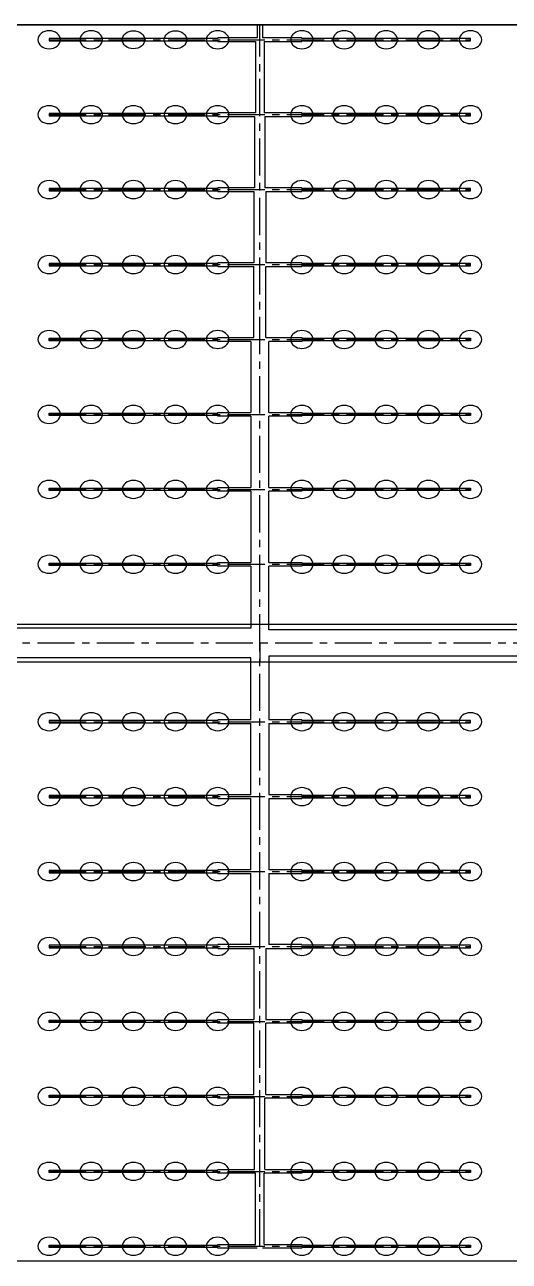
# Model space of a CAD drawing. Header units: millimetres. Extents: x 738100 to 1284508, y 138373 to 260796.
# Drawn here: x 819892 to 824032, y 219875 to 230435 of the extents above; entities that cross this region are included whole.
import ezdxf

# ---------------------------------------------------------------- set-up
doc = ezdxf.new("R2010")
doc.units = ezdxf.units.MM
doc.linetypes.add('CENTER', pattern=[50.8, 31.75, -6.35, 6.35, -6.35])
doc.layers.add('轴线', color=6, linetype='CENTER')

msp = doc.modelspace()

# ---------------------------------------------------------------- linework, layer by layer
at = {"lineweight": -3, "ltscale": 100}
for p, q in [((843900.494, 230435.296), (779900.494, 230435.296)), ((779900.494, 230433.442), (843900.494, 230433.442)), ((777220.494, 225315.296), (843900.494, 225315.296)), ((777220.494, 225315.296), (843900.494, 225315.296)), ((777220.494, 225315.296), (843900.494, 225315.296)), ((779900.494, 224995.296), (843900.494, 224995.296)), ((843900.494, 219875.296), (779900.494, 219875.296))]:
    msp.add_line(p, q, dxfattribs=at)
at = {"ltscale": 10}
for p, q in [((821876.494, 230435.296), (821876.494, 230323.296)), ((821924.494, 230435.296), (821924.494, 230323.296)), ((820100.494, 230317.536), (820100.494, 230297.056)), ((821540.494, 230317.536), (820100.494, 230317.536)), ((821876.494, 230323.296), (821540.494, 230323.296)), ((821540.494, 230323.296), (821540.494, 230317.536)), ((822260.494, 230323.296), (821924.494, 230323.296)), ((822260.494, 230317.536), (822260.494, 230323.296)), ((823700.494, 230317.536), (822260.494, 230317.536)), ((823700.494, 230297.056), (823700.494, 230317.536)), ((820100.494, 230297.056), (821540.494, 230297.056)), ((821540.494, 230297.056), (821540.494, 230291.296)), ((821540.494, 230291.296), (821864.494, 230291.296)), ((821864.494, 230291.296), (821864.494, 229683.296)), ((821936.494, 230291.296), (822260.494, 230291.296)), ((821936.494, 230291.296), (821936.494, 229683.296)), ((822260.494, 230291.296), (822260.494, 230297.056)), ((822260.494, 230297.056), (823700.494, 230297.056)), ((821864.494, 229683.296), (821540.494, 229683.296)), ((821540.494, 229683.296), (821540.494, 229677.536)), ((822260.494, 229683.296), (821936.494, 229683.296)), ((822260.494, 229677.536), (822260.494, 229683.296)), ((820100.494, 229677.536), (820100.494, 229657.056)), ((821540.494, 229677.536), (820100.494, 229677.536)), ((820100.494, 229657.056), (821540.494, 229657.056)), ((821540.494, 229657.056), (821540.494, 229651.296)), ((821540.494, 229651.296), (821856.494, 229651.296)), ((821856.494, 229651.296), (821856.494, 229043.296)), ((821944.494, 229651.296), (822260.494, 229651.296)), ((821944.494, 229651.296), (821944.494, 229043.296)), ((823700.494, 229677.536), (822260.494, 229677.536)), ((822260.494, 229651.296), (822260.494, 229657.056)), ((822260.494, 229657.056), (823700.494, 229657.056)), ((823700.494, 229657.056), (823700.494, 229677.536)), ((820100.494, 229037.536), (820100.494, 229017.056)), ((821540.494, 229037.536), (820100.494, 229037.536)), ((820100.494, 229017.056), (821540.494, 229017.056)), ((821856.494, 229043.296), (821540.494, 229043.296)), ((821540.494, 229043.296), (821540.494, 229037.536)), ((821540.494, 229017.056), (821540.494, 229011.296)), ((821540.494, 229011.296), (821848.494, 229011.296)), ((821848.494, 229011.296), (821848.494, 228403.296)), ((822260.494, 229043.296), (821944.494, 229043.296)), ((821952.494, 229011.296), (822260.494, 229011.296)), ((821952.494, 229011.296), (821952.494, 228403.296)), ((822260.494, 229037.536), (822260.494, 229043.296)), ((823700.494, 229037.536), (822260.494, 229037.536)), ((822260.494, 229011.296), (822260.494, 229017.056)), ((822260.494, 229017.056), (823700.494, 229017.056)), ((823700.494, 229017.056), (823700.494, 229037.536)), ((820100.494, 228397.536), (820100.494, 228377.056)), ((821540.494, 228397.536), (820100.494, 228397.536)), ((820100.494, 228377.056), (821540.494, 228377.056)), ((821848.494, 228403.296), (821540.494, 228403.296)), ((821540.494, 228403.296), (821540.494, 228397.536)), ((821540.494, 228377.056), (821540.494, 228371.296)), ((821540.494, 228371.296), (821848.494, 228371.296)), ((821848.494, 227763.296), (821848.494, 228371.296)), ((822260.494, 228403.296), (821952.494, 228403.296)), ((821952.494, 228371.296), (822260.494, 228371.296)), ((821952.494, 227763.296), (821952.494, 228371.296)), ((822260.494, 228397.536), (822260.494, 228403.296)), ((823700.494, 228397.536), (822260.494, 228397.536)), ((822260.494, 228371.296), (822260.494, 228377.056)), ((822260.494, 228377.056), (823700.494, 228377.056)), ((823700.494, 228377.056), (823700.494, 228397.536)), ((820100.494, 227737.056), (820100.494, 227757.536)), ((820100.494, 227757.536), (821540.494, 227757.536)), ((821540.494, 227737.056), (820100.494, 227737.056)), ((821540.494, 227757.536), (821540.494, 227763.296)), ((821540.494, 227763.296), (821848.494, 227763.296)), ((821540.494, 227731.296), (821540.494, 227737.056)), ((821824.494, 227731.296), (821540.494, 227731.296)), ((821824.494, 227731.296), (821824.494, 227123.296)), ((821952.494, 227763.296), (822260.494, 227763.296)), ((822260.494, 227731.296), (821976.494, 227731.296)), ((821976.494, 227123.296), (821976.494, 227731.296)), ((822260.494, 227763.296), (822260.494, 227757.536)), ((822260.494, 227757.536), (823700.494, 227757.536)), ((823700.494, 227737.056), (822260.494, 227737.056)), ((822260.494, 227737.056), (822260.494, 227731.296)), ((823700.494, 227757.536), (823700.494, 227737.056)), ((820100.494, 227097.056), (820100.494, 227117.536)), ((820100.494, 227117.536), (821540.494, 227117.536)), ((821540.494, 227097.056), (820100.494, 227097.056)), ((821540.494, 227117.536), (821540.494, 227123.296)), ((821540.494, 227123.296), (821824.494, 227123.296)), ((821540.494, 227091.296), (821540.494, 227097.056)), ((821824.494, 227091.296), (821540.494, 227091.296)), ((821824.494, 227091.296), (821824.494, 226483.296)), ((821976.494, 227123.296), (822260.494, 227123.296)), ((822260.494, 227091.296), (821976.494, 227091.296)), ((821976.494, 226483.296), (821976.494, 227091.296)), ((822260.494, 227123.296), (822260.494, 227117.536)), ((822260.494, 227117.536), (823700.494, 227117.536)), ((823700.494, 227097.056), (822260.494, 227097.056)), ((822260.494, 227097.056), (822260.494, 227091.296)), ((823700.494, 227117.536), (823700.494, 227097.056)), ((820100.494, 226457.056), (820100.494, 226477.536)), ((820100.494, 226477.536), (821540.494, 226477.536)), ((821540.494, 226457.056), (820100.494, 226457.056)), ((821540.494, 226477.536), (821540.494, 226483.296)), ((821540.494, 226483.296), (821824.494, 226483.296)), ((821540.494, 226451.296), (821540.494, 226457.056)), ((821824.494, 226451.296), (821540.494, 226451.296)), ((821824.494, 226451.296), (821824.494, 225843.296)), ((821976.494, 226483.296), (822260.494, 226483.296)), ((822260.494, 226451.296), (821976.494, 226451.296)), ((821976.494, 225843.296), (821976.494, 226451.296)), ((822260.494, 226483.296), (822260.494, 226477.536)), ((822260.494, 226477.536), (823700.494, 226477.536)), ((823700.494, 226457.056), (822260.494, 226457.056)), ((822260.494, 226457.056), (822260.494, 226451.296)), ((823700.494, 226477.536), (823700.494, 226457.056)), ((820100.494, 225817.056), (820100.494, 225837.536)), ((820100.494, 225837.536), (821540.494, 225837.536)), ((821540.494, 225817.056), (820100.494, 225817.056)), ((821540.494, 225837.536), (821540.494, 225843.296)), ((821540.494, 225843.296), (821824.494, 225843.296)), ((821540.494, 225811.296), (821540.494, 225817.056)), ((821824.494, 225811.296), (821540.494, 225811.296)), ((821824.494, 225811.296), (821824.494, 225283.296)), ((821976.494, 225843.296), (822260.494, 225843.296)), ((822260.494, 225811.296), (821976.494, 225811.296)), ((821976.494, 225267.296), (821976.494, 225811.296)), ((822260.494, 225843.296), (822260.494, 225837.536)), ((822260.494, 225837.536), (823700.494, 225837.536)), ((823700.494, 225817.056), (822260.494, 225817.056)), ((822260.494, 225817.056), (822260.494, 225811.296)), ((823700.494, 225837.536), (823700.494, 225817.056)), ((821824.494, 225283.296), (817976.494, 225283.296)), ((825900.494, 225267.296), (821976.494, 225267.296)), ((821976.494, 225043.296), (821976.494, 224995.296)), ((825900.494, 225043.296), (821976.494, 225043.296)), ((821976.494, 225043.296), (821976.494, 224499.296)), ((821824.494, 225027.296), (817976.494, 225027.296)), ((821824.494, 224995.296), (821824.494, 225027.296)), ((821824.494, 224499.296), (821824.494, 225027.296)), ((820100.494, 224493.536), (820100.494, 224473.056)), ((821540.494, 224493.536), (820100.494, 224493.536)), ((820100.494, 224473.056), (821540.494, 224473.056)), ((821824.494, 224499.296), (821540.494, 224499.296)), ((821540.494, 224499.296), (821540.494, 224493.536)), ((821540.494, 224473.056), (821540.494, 224467.296)), ((821540.494, 224467.296), (821824.494, 224467.296)), ((821824.494, 223859.296), (821824.494, 224467.296)), ((822260.494, 224499.296), (821976.494, 224499.296)), ((821976.494, 224467.296), (822260.494, 224467.296)), ((821976.494, 224467.296), (821976.494, 223859.296)), ((822260.494, 224493.536), (822260.494, 224499.296)), ((823700.494, 224493.536), (822260.494, 224493.536)), ((822260.494, 224467.296), (822260.494, 224473.056)), ((822260.494, 224473.056), (823700.494, 224473.056)), ((823700.494, 224473.056), (823700.494, 224493.536)), ((820100.494, 223853.536), (820100.494, 223833.056)), ((821540.494, 223853.536), (820100.494, 223853.536)), ((820100.494, 223833.056), (821540.494, 223833.056)), ((821824.494, 223859.296), (821540.494, 223859.296)), ((821540.494, 223859.296), (821540.494, 223853.536)), ((821540.494, 223833.056), (821540.494, 223827.296)), ((821540.494, 223827.296), (821824.494, 223827.296)), ((821824.494, 223219.296), (821824.494, 223827.296)), ((822260.494, 223859.296), (821976.494, 223859.296)), ((821976.494, 223827.296), (822260.494, 223827.296)), ((821976.494, 223827.296), (821976.494, 223219.296)), ((822260.494, 223853.536), (822260.494, 223859.296)), ((823700.494, 223853.536), (822260.494, 223853.536)), ((822260.494, 223827.296), (822260.494, 223833.056)), ((822260.494, 223833.056), (823700.494, 223833.056)), ((823700.494, 223833.056), (823700.494, 223853.536)), ((820100.494, 223213.536), (820100.494, 223193.056)), ((821540.494, 223213.536), (820100.494, 223213.536)), ((820100.494, 223193.056), (821540.494, 223193.056)), ((821824.494, 223219.296), (821540.494, 223219.296)), ((821540.494, 223219.296), (821540.494, 223213.536)), ((821540.494, 223193.056), (821540.494, 223187.296)), ((821540.494, 223187.296), (821824.494, 223187.296)), ((821824.494, 222579.296), (821824.494, 223187.296)), ((822260.494, 223219.296), (821976.494, 223219.296)), ((821976.494, 223187.296), (822260.494, 223187.296)), ((821976.494, 223187.296), (821976.494, 222579.296)), ((822260.494, 223213.536), (822260.494, 223219.296)), ((823700.494, 223213.536), (822260.494, 223213.536)), ((822260.494, 223187.296), (822260.494, 223193.056)), ((822260.494, 223193.056), (823700.494, 223193.056)), ((823700.494, 223193.056), (823700.494, 223213.536)), ((820100.494, 222573.536), (820100.494, 222553.056)), ((821540.494, 222573.536), (820100.494, 222573.536)), ((820100.494, 222553.056), (821540.494, 222553.056)), ((821824.494, 222579.296), (821540.494, 222579.296)), ((821540.494, 222579.296), (821540.494, 222573.536)), ((821540.494, 222553.056), (821540.494, 222547.296)), ((821540.494, 222547.296), (821848.494, 222547.296)), ((821848.494, 222547.296), (821848.494, 221939.296)), ((821952.494, 222547.296), (822260.494, 222547.296)), ((821952.494, 222547.296), (821952.494, 221939.296)), ((822260.494, 222579.296), (821976.494, 222579.296)), ((822260.494, 222573.536), (822260.494, 222579.296)), ((823700.494, 222573.536), (822260.494, 222573.536)), ((822260.494, 222547.296), (822260.494, 222553.056)), ((822260.494, 222553.056), (823700.494, 222553.056)), ((823700.494, 222553.056), (823700.494, 222573.536)), ((820100.494, 221913.056), (820100.494, 221933.536)), ((820100.494, 221933.536), (821540.494, 221933.536)), ((821540.494, 221913.056), (820100.494, 221913.056)), ((821540.494, 221933.536), (821540.494, 221939.296)), ((821540.494, 221939.296), (821848.494, 221939.296)), ((821540.494, 221907.296), (821540.494, 221913.056)), ((821848.494, 221907.296), (821540.494, 221907.296)), ((821848.494, 221299.296), (821848.494, 221907.296)), ((821952.494, 221939.296), (822260.494, 221939.296)), ((822260.494, 221907.296), (821952.494, 221907.296)), ((821952.494, 221299.296), (821952.494, 221907.296)), ((822260.494, 221939.296), (822260.494, 221933.536)), ((822260.494, 221933.536), (823700.494, 221933.536)), ((823700.494, 221913.056), (822260.494, 221913.056)), ((822260.494, 221913.056), (822260.494, 221907.296)), ((823700.494, 221933.536), (823700.494, 221913.056)), ((820100.494, 221273.056), (820100.494, 221293.536)), ((820100.494, 221293.536), (821540.494, 221293.536)), ((821540.494, 221273.056), (820100.494, 221273.056)), ((821540.494, 221293.536), (821540.494, 221299.296)), ((821540.494, 221299.296), (821848.494, 221299.296)), ((821540.494, 221267.296), (821540.494, 221273.056)), ((821856.494, 221267.296), (821540.494, 221267.296)), ((821856.494, 220659.296), (821856.494, 221267.296)), ((822260.494, 221267.296), (821944.494, 221267.296)), ((821944.494, 220659.296), (821944.494, 221267.296)), ((821952.494, 221299.296), (822260.494, 221299.296)), ((822260.494, 221299.296), (822260.494, 221293.536)), ((822260.494, 221293.536), (823700.494, 221293.536)), ((823700.494, 221273.056), (822260.494, 221273.056)), ((822260.494, 221273.056), (822260.494, 221267.296)), ((823700.494, 221293.536), (823700.494, 221273.056)), ((820100.494, 220633.056), (820100.494, 220653.536)), ((820100.494, 220653.536), (821540.494, 220653.536)), ((821540.494, 220633.056), (820100.494, 220633.056)), ((821540.494, 220653.536), (821540.494, 220659.296)), ((821540.494, 220659.296), (821856.494, 220659.296)), ((821540.494, 220627.296), (821540.494, 220633.056)), ((821864.494, 220627.296), (821540.494, 220627.296)), ((821864.494, 220019.296), (821864.494, 220627.296)), ((822260.494, 220627.296), (821936.494, 220627.296)), ((821936.494, 220019.296), (821936.494, 220627.296)), ((821944.494, 220659.296), (822260.494, 220659.296)), ((822260.494, 220659.296), (822260.494, 220653.536)), ((822260.494, 220653.536), (823700.494, 220653.536)), ((823700.494, 220633.056), (822260.494, 220633.056)), ((822260.494, 220633.056), (822260.494, 220627.296)), ((823700.494, 220653.536), (823700.494, 220633.056)), ((820100.494, 219993.056), (820100.494, 220013.536)), ((820100.494, 220013.536), (821540.494, 220013.536)), ((821540.494, 219993.056), (820100.494, 219993.056)), ((821540.494, 220013.536), (821540.494, 220019.296)), ((821540.494, 220019.296), (821864.494, 220019.296)), ((821540.494, 219987.296), (821540.494, 219993.056)), ((821876.494, 219987.296), (821540.494, 219987.296)), ((822260.494, 219987.296), (821924.494, 219987.296)), ((821936.494, 220019.296), (822260.494, 220019.296)), ((822260.494, 220019.296), (822260.494, 220013.536)), ((822260.494, 220013.536), (823700.494, 220013.536)), ((823700.494, 219993.056), (822260.494, 219993.056)), ((822260.494, 219993.056), (822260.494, 219987.296)), ((823700.494, 220013.536), (823700.494, 219993.056))]:
    msp.add_line(p, q, dxfattribs=at)
at = {"ltscale": 10, "extrusion": (0, 0, -1)}
for centre in [(820100.494, 230307.296), (820460.494, 230307.296), (821540.494, 230307.296), (822260.494, 230307.296), (822620.494, 230307.296), (822980.494, 230307.296), (823340.494, 230307.296), (823700.494, 230307.296), (820100.494, 229667.296), (820460.494, 229667.296), (820820.494, 229667.296), (821180.494, 229667.296), (821540.494, 229667.296), (822260.494, 229667.296), (822620.494, 229667.296), (822980.494, 229667.296), (823340.494, 229667.296), (823700.494, 229667.296), (820100.494, 229027.296), (820460.494, 229027.296), (820820.494, 229027.296), (821180.494, 229027.296), (821540.494, 229027.296), (822260.494, 229027.296), (822620.494, 229027.296), (822980.494, 229027.296), (823340.494, 229027.296), (823700.494, 229027.296), (820100.494, 228387.296), (820460.494, 228387.296), (820820.494, 228387.296), (821180.494, 228387.296), (821540.494, 228387.296), (822260.494, 228387.296), (822620.494, 228387.296), (822980.494, 228387.296), (823340.494, 228387.296), (823700.494, 228387.296), (820100.494, 227747.296), (820460.494, 227747.296), (820820.494, 227747.296), (821180.494, 227747.296), (821540.494, 227747.296), (822260.494, 227747.296), (822620.494, 227747.296), (822980.494, 227747.296), (823340.494, 227747.296), (823700.494, 227747.296), (820100.494, 227107.296), (820460.494, 227107.296), (820820.494, 227107.296), (821180.494, 227107.296), (821540.494, 227107.296), (822260.494, 227107.296), (822620.494, 227107.296), (822980.494, 227107.296), (823340.494, 227107.296), (823700.494, 227107.296), (820100.494, 224483.296), (820460.494, 224483.296), (820820.494, 224483.296), (821180.494, 224483.296), (821540.494, 224483.296), (822260.494, 224483.296), (822620.494, 224483.296), (822980.494, 224483.296), (823340.494, 224483.296), (823700.494, 224483.296), (820100.494, 223843.296), (820460.494, 223843.296), (820820.494, 223843.296), (821180.494, 223843.296), (821540.494, 223843.296), (822260.494, 223843.296), (822620.494, 223843.296), (822980.494, 223843.296), (823340.494, 223843.296), (823700.494, 223843.296), (820100.494, 223203.296), (820460.494, 223203.296), (820820.494, 223203.296), (821180.494, 223203.296), (821540.494, 223203.296), (822260.494, 223203.296), (822620.494, 223203.296), (822980.494, 223203.296), (823340.494, 223203.296), (823700.494, 223203.296), (820100.494, 222563.296), (820460.494, 222563.296), (820820.494, 222563.296), (821180.494, 222563.296), (821540.494, 222563.296), (822260.494, 222563.296), (822620.494, 222563.296), (822980.494, 222563.296), (823340.494, 222563.296), (823700.494, 222563.296), (820100.494, 221923.296), (820460.494, 221923.296), (820820.494, 221923.296), (821180.494, 221923.296), (821540.494, 221923.296), (822260.494, 221923.296), (822620.494, 221923.296), (822980.494, 221923.296), (823340.494, 221923.296), (823700.494, 221923.296), (820100.494, 221283.296), (820460.494, 221283.296), (820820.494, 221283.296), (821180.494, 221283.296), (821540.494, 221283.296), (822260.494, 221283.296), (822620.494, 221283.296), (822980.494, 221283.296), (823340.494, 221283.296), (823700.494, 221283.296), (820100.494, 220643.296), (820460.494, 220643.296), (820820.494, 220643.296), (821180.494, 220643.296), (821540.494, 220643.296), (822260.494, 220643.296), (822620.494, 220643.296), (822980.494, 220643.296), (823340.494, 220643.296), (823700.494, 220643.296), (820100.494, 220003.296), (820460.494, 220003.296), (820820.494, 220003.296), (821180.494, 220003.296), (821540.494, 220003.296), (822260.494, 220003.296), (822620.494, 220003.296), (822980.494, 220003.296), (823340.494, 220003.296), (823700.494, 220003.296)]:
    msp.add_ellipse(centre, major_axis=(96, 0), ratio=0.8, dxfattribs=at)
at = {"ltscale": 10}
for centre in [(820820.494, 230307.296), (821180.494, 230307.296)]:
    msp.add_ellipse(centre, major_axis=(-96, 0), ratio=0.8, dxfattribs=at)
at = {"ltscale": 10, "extrusion": (0, 0, -1)}
for centre in [(820100.494, 226467.296), (820460.494, 226467.296), (820820.494, 226467.296), (821180.494, 226467.296), (821540.494, 226467.296), (822260.494, 226467.296), (822620.494, 226467.296), (822980.494, 226467.296), (823340.494, 226467.296), (823700.494, 226467.296), (820100.494, 225827.296), (820460.494, 225827.296), (820820.494, 225827.296), (821180.494, 225827.296), (821540.494, 225827.296), (822260.494, 225827.296), (822620.494, 225827.296), (822980.494, 225827.296), (823340.494, 225827.296), (823700.494, 225827.296)]:
    msp.add_ellipse(centre, major_axis=(-96, 0), ratio=0.8, start_param=3.141592654, end_param=9.424777961, dxfattribs=at)
at = {"layer": '轴线', "ltscale": 10}
for p, q in [((821900.494, 220003.296), (821900.494, 230435.296)), ((820100.494, 230307.296), (823700.494, 230307.296)), ((820100.494, 230307.296), (823700.494, 230307.296)), ((820100.494, 229667.296), (823700.494, 229667.296)), ((820100.494, 229667.296), (823700.494, 229667.296)), ((820100.494, 229027.296), (823700.494, 229027.296)), ((820100.494, 229027.296), (823700.494, 229027.296)), ((820100.494, 228387.296), (823700.494, 228387.296)), ((820100.494, 228387.296), (823700.494, 228387.296)), ((820100.494, 227747.296), (823700.494, 227747.296)), ((820100.494, 227747.296), (823700.494, 227747.296)), ((820100.494, 227107.296), (823700.494, 227107.296)), ((820100.494, 227107.296), (823700.494, 227107.296)), ((820100.494, 226467.296), (823700.494, 226467.296)), ((820100.494, 226467.296), (823700.494, 226467.296)), ((820100.494, 225827.296), (823700.494, 225827.296)), ((781900.494, 225155.296), (841976.494, 225155.296)), ((821900.494, 225155.296), (821900.494, 224995.296)), ((820100.494, 224483.296), (823700.494, 224483.296)), ((820100.494, 223843.296), (823700.494, 223843.296)), ((820100.494, 223843.296), (823700.494, 223843.296)), ((820100.494, 223203.296), (823700.494, 223203.296)), ((820100.494, 223203.296), (823700.494, 223203.296)), ((820100.494, 222563.296), (823700.494, 222563.296)), ((820100.494, 222563.296), (823700.494, 222563.296)), ((820100.494, 221923.296), (823700.494, 221923.296)), ((820100.494, 221923.296), (823700.494, 221923.296)), ((820100.494, 221283.296), (823700.494, 221283.296)), ((820100.494, 221283.296), (823700.494, 221283.296)), ((820100.494, 220643.296), (823700.494, 220643.296)), ((820100.494, 220643.296), (823700.494, 220643.296)), ((820100.494, 220003.296), (823700.494, 220003.296)), ((820100.494, 220003.296), (823700.494, 220003.296))]:
    msp.add_line(p, q, dxfattribs=at)

doc.saveas('drawing.dxf')
